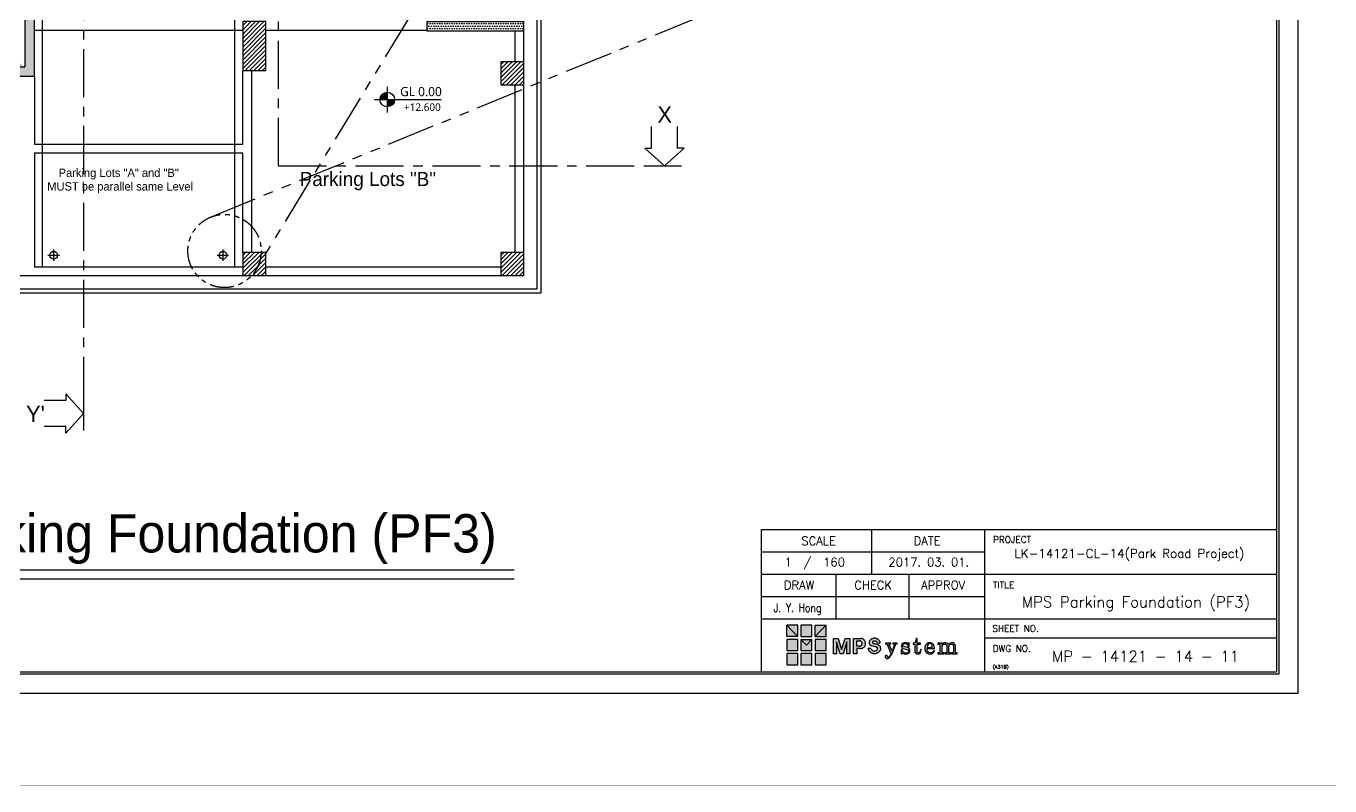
# Model space of a CAD drawing. Header units: millimetres. Extents: x -5 to 1510635, y -6 to 71285.
# Drawn here: x 728895 to 762793, y -5 to 19750 of the extents above; entities that cross this region are included whole.
import ezdxf
from ezdxf.enums import TextEntityAlignment as Align

# ---------------------------------------------------------------- set-up
doc = ezdxf.new("R2010")
doc.units = ezdxf.units.MM
doc.header["$LTSCALE"] = 1000
for name, pattern in [('CENTER', [2, 1.25, -0.25, 0.25, -0.25]), ('CENTER2', [1.125, 0.75, -0.125, 0.125, -0.125]), ('HIDDEN', [0.375, 0.25, -0.125]), ('PHANTOM2', [1.25, 0.625, -0.125, 0.125, -0.125, 0.125, -0.125]), ('S-BM-2ND$0$HIDDEN', [9.525, 6.35, -3.175])]:
    doc.linetypes.add(name, pattern=pattern)
for name, color, linetype in [('1', 1, 'CENTER'), ('2', 42, 'Continuous'), ('3', 3, 'Continuous'), ('A-SYM', 6, 'Continuous'), ('MP-1', 1, 'CENTER'), ('MP-2', 42, 'Continuous'), ('MP-3', 3, 'Continuous'), ('MP-4', 4, 'HIDDEN'), ('MP-7', 7, 'Continuous'), ('MP-8', 8, 'Continuous'), ('S-BM-2ND$0$S-BEAM', 21, 'Continuous'), ('S-BM-2ND$0$S-BEAMS-1', 21, 'Continuous'), ('S-COL 2ND$0$GRD RC WALL', 31, 'Continuous'), ('S-COL 2ND$0$S-COL-1', 31, 'Continuous'), ('S-COL 2ND$0$S-COL-HATCH', 11, 'Continuous'), ('S-COL 2ND$0$S-RCWALL', 31, 'Continuous'), ('S-COL 2ND$0$S-RCWALL-HACH', 21, 'Continuous'), ('TEXT', 3, 'Continuous')]:
    doc.layers.add(name, color=color, linetype=linetype)
doc.layers.add('S-HATCH', color=11, linetype='Continuous', lineweight=13)
doc.styles.add('GHD', font='OUTLINE', dxfattribs={"bigfont": 'GHD'})
doc.styles.add('GHG1', font='simplex.shx', dxfattribs={"bigfont": 'whgtxt.shx'})
doc.styles.add('ROMANS', font='ROMANS.shx')
doc.styles.add('맑은고딕', font='malgun.ttf', dxfattribs={"height": 800})
doc.styles.add('울릉도L', font='')
doc.styles.get('울릉도L').set_extended_font_data('HYwulM')

# ---------------------------------------------------------------- blocks, each defined once
blk = doc.blocks.new('MP LOGO')
h = blk.add_hatch(color=20)
h.paths.add_polyline_path([(9, 55), (0, 64), (0, 46), (18, 46)])
h.paths.add_polyline_path([(18, 41), (0, 41), (0, 23), (18, 23)])
h.paths.add_polyline_path([(32, 32), (23, 41), (23, 23), (41, 23), (41, 41)])
h.paths.add_polyline_path([(64, 23), (64, 41), (46, 41), (46, 23)])
h.paths.add_polyline_path([(64, 46), (64, 64), (55, 55), (46, 46)])
h.paths.add_polyline_path([(64, 18), (46, 18), (46, 0), (64, 0)])
h.paths.add_polyline_path([(0, 0), (18, 0), (18, 18), (0, 18)])
h = blk.add_hatch(color=131)
h.paths.add_polyline_path([(18, 64), (0, 64), (9, 55), (18, 46)])
h.paths.add_polyline_path([(41, 64), (23, 64), (23, 46), (41, 46)])
h.paths.add_polyline_path([(64, 64), (46, 64), (46, 46), (55, 55)])
h.paths.add_polyline_path([(41, 41), (23, 41), (32, 32)])
h.paths.add_polyline_path([(41, 18), (23, 18), (23, 0), (41, 0)])
at = {"color": 131}
for points in [[(9, 55), (18, 46), (18, 64), (0, 64)], [(23, 46), (41, 46), (41, 64), (23, 64)], [(55, 55), (46, 46), (46, 64), (64, 64)], [(23, 0), (41, 0), (41, 18), (23, 18)]]:
    blk.add_lwpolyline(points, close=True, dxfattribs=at)
at = {"color": 20}
for points in [[(9, 55), (18, 46), (0, 46), (0, 64)], [(55, 55), (46, 46), (64, 46), (64, 64)], [(0, 23), (18, 23), (18, 41), (0, 41)], [(32, 32), (23, 41), (23, 23), (41, 23), (41, 41)], [(46, 23), (64, 23), (64, 41), (46, 41)], [(0, 0), (18, 0), (18, 18), (0, 18)], [(46, 0), (64, 0), (64, 18), (46, 18)]]:
    blk.add_lwpolyline(points, close=True, dxfattribs=at)
at = {"color": 143}
blk.add_lwpolyline([(23, 41), (41, 41), (32, 32), (32, 32)], close=True, dxfattribs=at)
blk = doc.blocks.new('MP LOGO 02')
at = {"layer": 'MP-2'}
h = blk.add_hatch(color=256, dxfattribs=at)
h.paths.add_polyline_path([(8.38, 4.28), (7.62, 4.28), (7.62, 1.78), (8.09, 1.78), (8.09, 3.69), (8.69, 1.78), (9.16, 1.78), (9.76, 3.69), (9.76, 1.78), (10.23, 1.78), (10.23, 4.28), (9.47, 4.28), (8.92, 2.49)])
h.paths.add_polyline_path([(10.86, 1.78), (11.38, 1.78), (11.38, 2.62), (12, 2.62), (12.11, 2.63), (12.2, 2.65), (12.3, 2.68), (12.39, 2.73), (12.47, 2.78), (12.55, 2.85), (12.62, 2.92), (12.68, 3), (12.73, 3.09), (12.77, 3.18), (12.79, 3.28), (12.81, 3.38), (12.81, 3.48), (12.8, 3.58), (12.78, 3.68), (12.75, 3.77), (12.7, 3.86), (12.65, 3.95), (12.59, 4.02), (12.51, 4.09), (12.43, 4.15), (12.35, 4.2), (12.25, 4.24), (12.16, 4.27), (12.06, 4.28), (10.86, 4.28)])
h.paths.add_polyline_path([(11.38, 3.89), (11.85, 3.89), (11.92, 3.88), (11.99, 3.85), (12.05, 3.82), (12.1, 3.77), (12.15, 3.72), (12.19, 3.66), (12.22, 3.59), (12.23, 3.52), (12.24, 3.45), (12.23, 3.38), (12.22, 3.31), (12.19, 3.24), (12.15, 3.18), (12.1, 3.13), (12.05, 3.09), (11.99, 3.05), (11.92, 3.02), (11.85, 3.01), (11.38, 3.01)], flags=16)
h.paths.add_polyline_path([(14.02, 3.76), (14.1, 3.8), (14.18, 3.82), (14.26, 3.83), (14.34, 3.83), (14.42, 3.81), (14.5, 3.79), (14.57, 3.75), (14.64, 3.7), (14.7, 3.65), (14.75, 3.58), (15.19, 3.58), (15.16, 3.69), (15.11, 3.79), (15.06, 3.88), (14.99, 3.97), (14.91, 4.05), (14.83, 4.12), (14.74, 4.18), (14.64, 4.23), (14.53, 4.27), (14.42, 4.29), (14.31, 4.31), (14.2, 4.31), (14.09, 4.29), (13.99, 4.27), (13.88, 4.23), (13.78, 4.18), (13.69, 4.12), (13.6, 4.05), (13.53, 3.97), (13.48, 3.92), (13.44, 3.85), (13.41, 3.79), (13.39, 3.72), (13.37, 3.64), (13.37, 3.57), (13.39, 3.49), (13.41, 3.42), (13.44, 3.35), (13.48, 3.29), (13.52, 3.23), (13.58, 3.19), (13.64, 3.14), (13.71, 3.11), (14.46, 2.93), (14.55, 2.91), (14.65, 2.84), (14.72, 2.75), (14.75, 2.63), (14.74, 2.52), (14.7, 2.41), (14.62, 2.32), (14.54, 2.28), (14.46, 2.25), (14.37, 2.23), (14.29, 2.22), (14.2, 2.23), (14.11, 2.24), (14.03, 2.27), (13.95, 2.3), (13.88, 2.35), (13.81, 2.41), (13.75, 2.47), (13.7, 2.54), (13.66, 2.62), (13.19, 2.62), (13.23, 2.51), (13.28, 2.4), (13.34, 2.3), (13.41, 2.21), (13.49, 2.12), (13.58, 2.05), (13.68, 1.98), (13.78, 1.92), (13.89, 1.88), (14, 1.85), (14.12, 1.82), (14.24, 1.82), (14.35, 1.82), (14.47, 1.83), (14.58, 1.86), (14.69, 1.9), (14.8, 1.95), (14.9, 2.02), (14.99, 2.09), (15.08, 2.17), (15.15, 2.26), (15.22, 2.36), (15.25, 2.43), (15.27, 2.51), (15.28, 2.59), (15.27, 2.67), (15.26, 2.75), (15.24, 2.83), (15.21, 2.9), (15.17, 2.97), (15.12, 3.04), (15.06, 3.1), (15, 3.14), (14.93, 3.19), (14.85, 3.22), (14.74, 3.27), (14.62, 3.32), (14.5, 3.36), (14.38, 3.38), (14.26, 3.4), (14.18, 3.41), (14.1, 3.42), (14.03, 3.46), (13.95, 3.52), (13.92, 3.59), (13.92, 3.67), (13.97, 3.74)])
h.paths.add_polyline_path([(16.65, 3.29), (16.65, 3.36), (16.7, 3.4), (16.91, 3.4), (16.91, 3.52), (16.03, 3.52), (16.03, 3.4), (16.16, 3.38), (16.3, 3.3), (16.93, 1.85), (16.89, 1.71), (16.73, 1.44), (16.6, 1.28), (16.47, 1.2), (16.35, 1.21), (16.37, 1.41), (16.29, 1.51), (16.13, 1.51), (16.01, 1.42), (16, 1.21), (16.09, 1.09), (16.24, 1.03), (16.44, 1.03), (16.57, 1.08), (16.76, 1.23), (16.94, 1.49), (17.11, 1.82), (17.68, 3.25), (17.79, 3.36), (17.97, 3.4), (17.97, 3.52), (17.23, 3.52), (17.23, 3.4), (17.45, 3.37), (17.5, 3.31), (17.5, 3.25), (17.12, 2.26), (17.06, 2.32)])
h.paths.add_polyline_path([(18.99, 2.94), (18.89, 3.01), (18.85, 3.09), (18.85, 3.24), (18.89, 3.31), (19, 3.41), (19.08, 3.43), (19.38, 3.42), (19.5, 3.36), (19.62, 3.25), (19.78, 2.94), (19.88, 2.94), (19.88, 3.56), (19.78, 3.56), (19.67, 3.43), (19.44, 3.56), (19.1, 3.58), (18.85, 3.5), (18.72, 3.36), (18.64, 3.14), (18.64, 2.97), (18.68, 2.83), (18.73, 2.74), (18.89, 2.62), (19.56, 2.45), (19.67, 2.4), (19.78, 2.28), (19.78, 2.09), (19.71, 1.98), (19.56, 1.9), (19.44, 1.87), (19.21, 1.9), (19.03, 1.98), (18.9, 2.11), (18.81, 2.28), (18.76, 2.47), (18.62, 2.47), (18.62, 1.76), (18.76, 1.76), (18.84, 1.9), (19.1, 1.77), (19.25, 1.73), (19.62, 1.76), (19.82, 1.86), (19.96, 2.04), (20, 2.17), (20, 2.42), (19.95, 2.57), (19.82, 2.7), (19.7, 2.78)])
h.paths.add_polyline_path([(21.18, 3.36), (21.73, 3.36), (21.73, 3.52), (21.18, 3.52), (21.18, 4.28), (21.03, 4.28), (20.99, 4.03), (20.92, 3.79), (20.74, 3.58), (20.52, 3.52), (20.52, 3.36), (20.82, 3.36), (20.82, 2.06), (20.85, 1.96), (20.96, 1.83), (21.09, 1.76), (21.39, 1.73), (21.58, 1.81), (21.71, 1.92), (21.81, 2.13), (21.84, 2.47), (21.71, 2.47), (21.68, 2.21), (21.56, 2), (21.45, 1.95), (21.32, 1.95), (21.2, 2.03), (21.18, 2.09)])
h.paths.add_polyline_path([(24.02, 2.64), (24.02, 2.75), (23.92, 3.15), (23.84, 3.29), (23.71, 3.43), (23.43, 3.57), (23.15, 3.58), (22.95, 3.53), (22.81, 3.46), (22.57, 3.2), (22.44, 2.85), (22.43, 2.49), (22.47, 2.31), (22.55, 2.12), (22.76, 1.88), (23.06, 1.75), (23.41, 1.73), (23.63, 1.81), (23.8, 1.93), (23.92, 2.07), (24.02, 2.27), (23.89, 2.31), (23.77, 2.12), (23.63, 2), (23.53, 1.95), (23.43, 1.92), (23.17, 1.93), (23, 2.03), (22.91, 2.14), (22.84, 2.34), (22.81, 2.64)])
h.paths.add_polyline_path([(22.81, 2.79), (22.85, 3.07), (22.92, 3.25), (23.02, 3.37), (23.16, 3.43), (23.35, 3.43), (23.45, 3.4), (23.53, 3.32), (23.62, 3.12), (23.62, 2.8)], flags=16)
h.paths.add_polyline_path([(25.23, 2.86), (25.26, 3.01), (25.34, 3.2), (25.43, 3.29), (25.57, 3.36), (25.75, 3.36), (25.86, 3.31), (25.94, 3.22), (26, 3.06), (26, 1.98), (25.94, 1.92), (25.68, 1.92), (25.68, 1.78), (26.61, 1.78), (26.61, 1.92), (26.38, 1.92), (26.33, 2), (26.33, 2.89), (26.37, 3.06), (26.43, 3.19), (26.51, 3.27), (26.68, 3.36), (26.86, 3.36), (26.97, 3.3), (27.04, 3.17), (27.08, 3), (27.08, 2.01), (27.02, 1.92), (26.77, 1.92), (26.77, 1.78), (27.7, 1.78), (27.7, 1.92), (27.46, 1.92), (27.41, 1.98), (27.41, 3.06), (27.38, 3.24), (27.22, 3.47), (27.02, 3.57), (26.74, 3.57), (26.47, 3.43), (26.35, 3.3), (26.33, 3.25), (26.29, 3.22), (26.22, 3.36), (26.05, 3.52), (25.86, 3.58), (25.7, 3.58), (25.57, 3.55), (25.42, 3.46), (25.32, 3.37), (25.26, 3.26), (25.23, 3.26), (25.23, 3.52), (24.56, 3.48), (24.56, 3.32), (24.85, 3.32), (24.9, 3.25), (24.9, 2), (24.83, 1.92), (24.57, 1.92), (24.57, 1.78), (24.9, 1.78), (25.52, 1.78), (25.52, 1.92), (25.28, 1.92), (25.23, 2)])
for points in [[(8.09, 1.78), (7.62, 1.78), (7.62, 4.28), (8.38, 4.28), (8.92, 2.49), (9.47, 4.28), (10.23, 4.28), (10.23, 1.78), (9.76, 1.78), (9.76, 3.69), (9.16, 1.78), (8.69, 1.78), (8.09, 3.69), (8.09, 1.78)], [(21.03, 4.28), (20.99, 4.03), (20.92, 3.79), (20.74, 3.58), (20.52, 3.52), (20.52, 3.36), (20.82, 3.36), (20.82, 2.06), (20.85, 1.96), (20.96, 1.83), (21.09, 1.76), (21.39, 1.73), (21.58, 1.81), (21.71, 1.92), (21.81, 2.13), (21.84, 2.47), (21.71, 2.47), (21.68, 2.21), (21.56, 2), (21.45, 1.95), (21.32, 1.95), (21.2, 2.03), (21.18, 2.09), (21.18, 3.36), (21.73, 3.36), (21.73, 3.52), (21.18, 3.52), (21.18, 4.28), (21.03, 4.28)], [(16.03, 3.52), (16.03, 3.4), (16.16, 3.38), (16.3, 3.3), (16.93, 1.85), (16.89, 1.71), (16.73, 1.44), (16.6, 1.28), (16.47, 1.2), (16.35, 1.21), (16.37, 1.41), (16.29, 1.51), (16.13, 1.51), (16.01, 1.42), (16, 1.21), (16.09, 1.09), (16.24, 1.03), (16.44, 1.03), (16.57, 1.08), (16.76, 1.23), (16.94, 1.49), (17.11, 1.82), (17.68, 3.25), (17.79, 3.36), (17.97, 3.4), (17.97, 3.52), (17.23, 3.52), (17.23, 3.4), (17.45, 3.37), (17.5, 3.31), (17.5, 3.25), (17.12, 2.26), (17.06, 2.32), (16.65, 3.29), (16.65, 3.36), (16.7, 3.4), (16.91, 3.4), (16.91, 3.52), (16.03, 3.52)], [(19.1, 3.58), (18.85, 3.5), (18.72, 3.36), (18.64, 3.14), (18.64, 2.97), (18.68, 2.83), (18.73, 2.74), (18.89, 2.62), (19.56, 2.45), (19.67, 2.4), (19.78, 2.28), (19.78, 2.09), (19.71, 1.98), (19.56, 1.9), (19.44, 1.87), (19.21, 1.9), (19.03, 1.98), (18.9, 2.11), (18.81, 2.28), (18.76, 2.47), (18.62, 2.47), (18.62, 1.76), (18.76, 1.76), (18.84, 1.9), (19.1, 1.77), (19.25, 1.73), (19.62, 1.76), (19.82, 1.86), (19.96, 2.04), (20, 2.17), (20, 2.42), (19.95, 2.57), (19.82, 2.7), (19.7, 2.78), (18.99, 2.94), (18.89, 3.01), (18.85, 3.09), (18.85, 3.24), (18.89, 3.31), (19, 3.41), (19.08, 3.43), (19.38, 3.42), (19.5, 3.36), (19.62, 3.25), (19.78, 2.94), (19.88, 2.94), (19.88, 3.56), (19.78, 3.56), (19.69, 3.45), (19.65, 3.45), (19.44, 3.56), (19.1, 3.58)], [(23.15, 3.58), (22.95, 3.53), (22.81, 3.46), (22.57, 3.2), (22.44, 2.85), (22.43, 2.49), (22.47, 2.31), (22.55, 2.12), (22.76, 1.88), (23.06, 1.75), (23.41, 1.73), (23.63, 1.81), (23.8, 1.93), (23.92, 2.07), (24.02, 2.27), (23.89, 2.31), (23.77, 2.12), (23.63, 2), (23.53, 1.95), (23.43, 1.92), (23.17, 1.93), (23, 2.03), (22.91, 2.14), (22.84, 2.34), (22.81, 2.64), (24.02, 2.64), (24.02, 2.75), (23.92, 3.15), (23.84, 3.29), (23.71, 3.43), (23.43, 3.57), (23.15, 3.58)], [(23.16, 3.43), (23.02, 3.37), (22.92, 3.25), (22.85, 3.07), (22.81, 2.79), (23.62, 2.8), (23.62, 3.12), (23.53, 3.32), (23.45, 3.4), (23.35, 3.43), (23.16, 3.43)], [(25.7, 3.58), (25.57, 3.55), (25.42, 3.46), (25.32, 3.37), (25.26, 3.26), (25.23, 3.26), (25.23, 3.52), (24.56, 3.48), (24.56, 3.32), (24.85, 3.32), (24.9, 3.25), (24.9, 2), (24.83, 1.92), (24.57, 1.92), (24.57, 1.78), (24.9, 1.78), (25.52, 1.78), (25.52, 1.92), (25.28, 1.92), (25.23, 2), (25.23, 2.86), (25.26, 3.01), (25.34, 3.2), (25.43, 3.29), (25.57, 3.36), (25.75, 3.36), (25.86, 3.31), (25.94, 3.22), (26, 3.06), (26, 1.98), (25.94, 1.92), (25.68, 1.92), (25.68, 1.78), (26.61, 1.78), (26.61, 1.92), (26.38, 1.92), (26.33, 2), (26.33, 2.89), (26.37, 3.06), (26.43, 3.19), (26.51, 3.27), (26.68, 3.36), (26.86, 3.36), (26.97, 3.3), (27.04, 3.17), (27.08, 3), (27.08, 2.01), (27.02, 1.92), (26.77, 1.92), (26.77, 1.78), (27.7, 1.78), (27.7, 1.92), (27.46, 1.92), (27.41, 1.98), (27.41, 3.06), (27.38, 3.24), (27.22, 3.47), (27.02, 3.57), (26.74, 3.57), (26.47, 3.43), (26.35, 3.3), (26.33, 3.25), (26.29, 3.22), (26.22, 3.36), (26.05, 3.52), (25.86, 3.58), (25.7, 3.58)]]:
    blk.add_lwpolyline(points, close=True, dxfattribs=at)
for points in [[(12, 2.62), (11.38, 2.62), (11.38, 1.78), (10.86, 1.78), (10.86, 4.28), (12.06, 4.28)], [(12, 2.62), (12.11, 2.63), (12.2, 2.65), (12.3, 2.68), (12.39, 2.73), (12.47, 2.78), (12.55, 2.85), (12.62, 2.92), (12.68, 3), (12.73, 3.09), (12.77, 3.18), (12.79, 3.28), (12.81, 3.38), (12.81, 3.48), (12.8, 3.58), (12.78, 3.68), (12.75, 3.77), (12.7, 3.86), (12.65, 3.95), (12.59, 4.02), (12.51, 4.09), (12.43, 4.15), (12.35, 4.2), (12.25, 4.24), (12.16, 4.27), (12.06, 4.28)], [(14.75, 3.58), (15.19, 3.58), (15.16, 3.69), (15.11, 3.79), (15.06, 3.88), (14.99, 3.97), (14.91, 4.05), (14.83, 4.12), (14.74, 4.18), (14.64, 4.23), (14.53, 4.27), (14.42, 4.29), (14.31, 4.31), (14.2, 4.31), (14.09, 4.29), (13.99, 4.27), (13.88, 4.23), (13.78, 4.18), (13.69, 4.12), (13.6, 4.05), (13.53, 3.97), (13.48, 3.92), (13.44, 3.85), (13.41, 3.79), (13.39, 3.72), (13.37, 3.64), (13.37, 3.57), (13.39, 3.49), (13.41, 3.42), (13.44, 3.35), (13.48, 3.29), (13.52, 3.23), (13.58, 3.19), (13.64, 3.14), (13.71, 3.11), (14.46, 2.93)], [(11.85, 3.01), (11.38, 3.01), (11.38, 3.89), (11.85, 3.89)], [(11.85, 3.01), (11.92, 3.02), (11.99, 3.05), (12.05, 3.09), (12.1, 3.13), (12.15, 3.18), (12.19, 3.24), (12.22, 3.31), (12.23, 3.38), (12.24, 3.45), (12.23, 3.52), (12.22, 3.59), (12.19, 3.66), (12.15, 3.72), (12.1, 3.77), (12.05, 3.82), (11.99, 3.85), (11.92, 3.88), (11.85, 3.89)], [(13.66, 2.62), (13.19, 2.62), (13.23, 2.51), (13.28, 2.4), (13.34, 2.3), (13.41, 2.21), (13.49, 2.12), (13.58, 2.05), (13.68, 1.98), (13.78, 1.92), (13.89, 1.88), (14, 1.85), (14.12, 1.82), (14.24, 1.82), (14.35, 1.82), (14.47, 1.83), (14.58, 1.86), (14.69, 1.9), (14.8, 1.95), (14.9, 2.02), (14.99, 2.09), (15.08, 2.17), (15.15, 2.26), (15.22, 2.36), (15.25, 2.43), (15.27, 2.51), (15.28, 2.59), (15.27, 2.67), (15.26, 2.75), (15.24, 2.83), (15.21, 2.9), (15.17, 2.97), (15.12, 3.04), (15.06, 3.1), (15, 3.14), (14.93, 3.19), (14.85, 3.22), (14.74, 3.27), (14.62, 3.32), (14.5, 3.36), (14.38, 3.38), (14.26, 3.4)], [(13.66, 2.62), (13.7, 2.54), (13.75, 2.47), (13.81, 2.41), (13.88, 2.35), (13.95, 2.3), (14.03, 2.27), (14.11, 2.24), (14.2, 2.23), (14.29, 2.22), (14.37, 2.23), (14.46, 2.25), (14.54, 2.28)], [(14.02, 3.76), (13.99, 3.75), (13.96, 3.72), (13.93, 3.69), (13.92, 3.65), (13.92, 3.61), (13.93, 3.57), (13.94, 3.53), (13.97, 3.5)], [(13.97, 3.5), (14.03, 3.46), (14.1, 3.42), (14.18, 3.41), (14.26, 3.4)], [(14.75, 3.58), (14.7, 3.65), (14.64, 3.7), (14.57, 3.75), (14.5, 3.79), (14.42, 3.81), (14.34, 3.83), (14.26, 3.83), (14.18, 3.82), (14.1, 3.8), (14.02, 3.76)], [(14.54, 2.28), (14.59, 2.31), (14.64, 2.34), (14.68, 2.39), (14.71, 2.44), (14.73, 2.49), (14.75, 2.55), (14.75, 2.61), (14.74, 2.66), (14.73, 2.72), (14.7, 2.77), (14.66, 2.82), (14.62, 2.86), (14.57, 2.89), (14.52, 2.92), (14.46, 2.93)]]:
    blk.add_lwpolyline(points, dxfattribs=at)
at = {"color": 40, "xscale": 0.1000000000000227, "yscale": 0.1000000000000227, "zscale": 0.1000000000000227}
blk.add_blockref('MP LOGO', (0, 0), dxfattribs=at)
blk = doc.blocks.new('S-COL 2ND')
at = {"layer": 'S-COL 2ND$0$S-COL-HATCH'}
h = blk.add_hatch(dxfattribs=at)
h.set_pattern_fill('ANSI31', color=256, scale=25)
h.set_pattern_definition([(45, (-1360.12, 18780), (-56.1266008, 56.1266008), [])])
h.paths.add_polyline_path([(3998377, -137939), (3999177, -137939), (3999177, -137439), (3998377, -137439)])
h = blk.add_hatch(dxfattribs=at)
h.set_pattern_fill('ANSI31', color=256, scale=25)
h.set_pattern_definition([(45, (2845, 18780), (-56.1266008, 56.1266008), [])])
h.paths.add_polyline_path([(4002582, -137939), (4003382, -137939), (4003382, -137439), (4002582, -137439)])
h = blk.add_hatch(dxfattribs=at)
h.set_pattern_fill('ANSI31', color=256, scale=25)
h.set_pattern_definition([(45, (7474.72, 18780), (-56.1266008, 56.1266008), [])])
h.paths.add_polyline_path([(4007211, -137939), (4008011, -137939), (4008011, -137439), (4007211, -137439)])
h = blk.add_hatch(dxfattribs=at)
h.set_pattern_fill('ANSI31', color=256, scale=25)
h.set_pattern_definition([(45, (10979.72, 18780), (-56.1266008, 56.1266008), [])])
h.paths.add_polyline_path([(4010916, -137939), (4011716, -137939), (4011716, -137439), (4010916, -137439)])
h = blk.add_hatch(dxfattribs=at)
h.set_pattern_fill('ANSI31', color=256, scale=25)
h.set_pattern_definition([(45, (14584.72, 18780), (-56.1266008, 56.1266008), [])])
h.paths.add_polyline_path([(4014321, -137939), (4015121, -137939), (4015121, -137439), (4014321, -137439)])
h = blk.add_hatch(dxfattribs=at)
h.set_pattern_fill('ANSI31', color=256, scale=25)
h.set_pattern_definition([(45, (21199.72, 18780), (-56.1266008, 56.1266008), [])])
h.paths.add_polyline_path([(4021136, -138039), (4021736, -138039), (4021736, -137439), (4021136, -137439)])
h = blk.add_hatch(dxfattribs=at)
h.set_pattern_fill('ANSI31', color=256, scale=25)
h.set_pattern_definition([(45, (-5e-10, 109.054), (-56.1266008, 56.1266008), [])])
h.paths.add_polyline_path([(3998377, -143414), (3999252, -143414), (3999252, -142964), (3998377, -142964)])
h = blk.add_hatch(dxfattribs=at)
h.set_pattern_fill('ANSI31', color=256, scale=25)
h.set_pattern_definition([(45, (3414.82, 109.054), (-56.1266008, 56.1266008), [])])
h.paths.add_polyline_path([(4001452, -143414), (4002667, -143414), (4002667, -142964), (4001452, -142964)])
h = blk.add_hatch(dxfattribs=at)
h.set_pattern_fill('ANSI31', color=256, scale=25)
h.set_pattern_definition([(45, (14235, 11880), (-56.1266008, 56.1266008), [])])
h.paths.add_polyline_path([(4021136, -144939), (4021736, -144939), (4021736, -144339), (4021136, -144339)])
h = blk.add_hatch(dxfattribs=at)
h.set_pattern_fill('ANSI31', color=256, scale=25)
h.paths.add_polyline_path([(4023051, -144339), (4023051, -144589), (4023736, -144589), (4023736, -144339)])
h = blk.add_hatch(dxfattribs=at)
h.set_pattern_fill('ANSI31', color=256, scale=25)
h.set_pattern_definition([(45, (-994.82, 8565.32), (-56.1266008, 56.1266008), [])])
h.paths.add_polyline_path([(3998942, -148253), (3999542, -148253), (3999542, -147653), (3998942, -147653)])
h = blk.add_hatch(dxfattribs=at)
h.set_pattern_fill('ANSI31', color=256, scale=25)
h.set_pattern_definition([(45, (-748.12, 6384.94), (-56.1266008, 56.1266008), [])])
h.paths.add_polyline_path([(3999189, -150434), (4000164, -150434), (4000164, -149984), (3999189, -149984)])
h = blk.add_hatch(dxfattribs=at)
h.set_pattern_fill('ANSI31', color=256, scale=25)
h.set_pattern_definition([(45, (1755, 6384.94), (-56.1266008, 56.1266008), [])])
h.paths.add_polyline_path([(4001692, -150434), (4002667, -150434), (4002667, -149984), (4001692, -149984)])
h = blk.add_hatch(dxfattribs=at)
h.set_pattern_fill('ANSI31', color=256, scale=25)
h.set_pattern_definition([(45, (13660, 5415.35), (-56.1266008, 56.1266008), [])])
h.paths.add_polyline_path([(4020561, -151489), (4021161, -151489), (4021161, -150218), (4020561, -150218)])
h = blk.add_hatch(dxfattribs=at)
h.set_pattern_fill('ANSI31', color=256, scale=25)
h.set_pattern_definition([(45, (20364.91, 4960), (-56.1266008, 56.1266008), [])])
h.paths.add_polyline_path([(4027266, -151859), (4027866, -151859), (4027866, -151259), (4027266, -151259)])
h = blk.add_hatch(dxfattribs=at)
h.set_pattern_fill('ANSI31', color=256, scale=25)
h.paths.add_polyline_path([(3999937, -156819), (4000537, -156819), (4000537, -156219), (3999937, -156219)])
h = blk.add_hatch(dxfattribs=at)
h.set_pattern_fill('ANSI31', color=256, scale=25)
h.set_pattern_definition([(45, (-2669.72, 0), (-56.1266008, 56.1266008), [])])
h.paths.add_polyline_path([(4004232, -156819), (4004832, -156819), (4004832, -156219), (4004232, -156219)])
h = blk.add_hatch(dxfattribs=at)
h.set_pattern_fill('ANSI31', color=256, scale=25)
h.set_pattern_definition([(45, (4910, 0), (-56.1266008, 56.1266008), [])])
h.paths.add_polyline_path([(4011811, -156819), (4012661, -156819), (4012661, -156219), (4011811, -156219)])
h = blk.add_hatch(dxfattribs=at)
h.set_pattern_fill('ANSI31', color=256, scale=25)
h.set_pattern_definition([(45, (13660, 0), (-56.1266008, 56.1266008), [])])
h.paths.add_polyline_path([(4020561, -156819), (4021161, -156819), (4021161, -156219), (4020561, -156219)])
h = blk.add_hatch(dxfattribs=at)
h.set_pattern_fill('ANSI31', color=256, scale=25)
h.set_pattern_definition([(45, (20364.91, 0), (-56.1266008, 56.1266008), [])])
h.paths.add_polyline_path([(4027266, -156819), (4027866, -156819), (4027866, -156219), (4027266, -156219)])
at = {"layer": 'S-COL 2ND$0$S-RCWALL-HACH'}
h = blk.add_hatch(dxfattribs=at)
h.set_pattern_fill('DOTS', color=256, scale=40)
h.set_pattern_definition([(0, (0, -2), (31.75, 63.5), [0, -63.5])])
h.paths.add_polyline_path([(4014636, -132883), (4021366, -132883), (4021366, -133183), (4014636, -133183)])
h = blk.add_hatch(dxfattribs=at)
h.set_pattern_fill('DOTS', color=256, scale=40)
h.paths.add_polyline_path([(4020736, -139469), (4021506, -139469), (4021506, -139294), (4020561, -139294), (4020561, -141229), (4021506, -141229), (4021506, -141054), (4020736, -141054)])
h = blk.add_hatch(dxfattribs=at)
h.set_pattern_fill('DOTS', color=256, scale=40)
h.paths.add_polyline_path([(4009962, -145611), (4010162, -145611), (4010162, -144589), (4006772, -144589), (4006772, -150469), (4010162, -150469), (4010162, -149401), (4009962, -149401), (4009962, -150219), (4007022, -150219), (4007022, -147634), (4009962, -147634), (4009962, -148401), (4010162, -148401), (4010162, -146611), (4009962, -146611), (4009962, -147384), (4007022, -147384), (4007022, -144839), (4009962, -144839)])
edge = h.paths.add_edge_path()
edge.add_line((4009962, -150469), (4009962, -151644))
edge.add_line((4010161, -151644), (4009962, -151644))
h = blk.add_hatch(dxfattribs=at)
h.set_pattern_fill('DOTS', color=256, scale=40)
edge = h.paths.add_edge_path()
edge.add_line((4011662, -144589), (4011662, -144839))
edge.add_line((4015142, -144589), (4011662, -144589))
edge.add_line((4014892, -144839), (4011892, -144839))
edge.add_line((4014892, -144839), (4014892, -151394))
edge.add_line((4015142, -151644), (4015142, -144589))
edge.add_line((4011892, -149154), (4011892, -144839))
edge.add_line((4011662, -149154), (4011662, -144589))
edge.add_line((4011892, -149154), (4011662, -149154))
edge.add_line((4009962, -151394), (4014892, -151394))
edge.add_line((4015142, -151644), (4009962, -151644))
edge.add_line((4009962, -151644), (4009962, -151394))
h = blk.add_hatch(dxfattribs=at)
h.set_pattern_fill('DOTS', color=256, scale=40)
h.set_pattern_definition([(0, (-1.51, -2305.376), (31.75, 63.5), [0, -63.5])])
h.paths.add_polyline_path([(4023510, -146690), (4025568, -146690), (4025568, -146940), (4023510, -146940)])
h = blk.add_hatch(dxfattribs=at)
h.set_pattern_fill('DOTS', color=256, scale=40)
h.set_pattern_definition([(0, (5, 0.353), (31.75, 63.5), [0, -63.5])])
h.paths.add_polyline_path([(4027866, -150218), (4025338, -150218), (4025338, -150468), (4027866, -150478)])
at = {"layer": 'S-COL 2ND$0$GRD RC WALL', "elevation": 0}
blk.add_lwpolyline([(4014636, -132883), (4021366, -132883), (4021366, -133183), (4014636, -133183)], close=True, dxfattribs=at)
at = {"layer": 'S-COL 2ND$0$S-COL-1'}
for p, q in [((3999177, -137689, 0), (3999177, -137439, 0)), ((4003382, -137689, 0), (4003382, -137439, 0)), ((4008011, -137689, 0), (4008011, -137439)), ((4015121, -137689, 0), (4015121, -137439, 0)), ((4023737, -144339, 0), (4023051, -144339, 0)), ((4023051, -144589, 0), (4023051, -144339, 0)), ((4023051, -144339, 0), (4023051, -144589, 0)), ((4015142, -144589, 0), (4011662, -144589, 0)), ((4011662, -144589, 0), (4011662, -144839, 0)), ((4011662, -149154, 0), (4011662, -144589, 0)), ((4015142, -151644, 0), (4015142, -144589, 0)), ((4014892, -144839, 0), (4011892, -144839, 0)), ((4011892, -149154, 0), (4011892, -144839, 0)), ((4014892, -144839, 0), (4014892, -151394, 0)), ((4011892, -149154, 0), (4011662, -149154, 0)), ((4000134, -150434, 0), (3999934, -150434, 0)), ((4002637, -150434, 0), (4002437, -150434, 0)), ((4025341, -150218, 0), (4027866, -150218, 0)), ((4025341, -150218, 0), (4025341, -150468, 0)), ((4027866, -150468, 0), (4025341, -150468, 0)), ((4027866, -150468, 0), (4027866, -150218, 0)), ((4009962, -151644, 0), (4009962, -151394, 0)), ((4009962, -151394, 0), (4014892, -151394, 0)), ((4015142, -151644, 0), (4009962, -151644, 0))]:
    blk.add_line(p, q, dxfattribs=at)
at = {"layer": 'S-COL 2ND$0$S-COL-1', "elevation": 0}
for points in [[(3998377, -137939), (3999177, -137939), (3999177, -137439), (3998377, -137439)], [(4002582, -137939), (4003382, -137939), (4003382, -137439), (4002582, -137439)], [(4014321, -137939), (4015121, -137939), (4015121, -137439), (4014321, -137439)], [(4021136, -138039), (4021736, -138039), (4021736, -137439), (4021136, -137439)], [(3998377, -143414), (3999252, -143414), (3999252, -142964), (3998377, -142964)], [(4001452, -143414), (4002667, -143414), (4002667, -142964), (4001452, -142964)], [(4021136, -144939), (4021736, -144939), (4021736, -144339), (4021136, -144339)], [(4023051, -144339), (4023736, -144339), (4023736, -144589), (4023051, -144589)], [(4023506, -146690), (4025571, -146690), (4025571, -146940), (4023506, -146940)], [(3998942, -148253), (3999542, -148253), (3999542, -147653), (3998942, -147653)], [(3999189, -150434), (4000164, -150434), (4000164, -149984), (3999189, -149984)], [(4001692, -150434), (4002667, -150434), (4002667, -149984), (4001692, -149984)], [(4020561, -151489), (4021161, -151489), (4021161, -150218), (4020561, -150218)], [(4027266, -151859), (4027866, -151859), (4027866, -151259), (4027266, -151259)], [(3999937, -156819), (4000537, -156819), (4000537, -156219), (3999937, -156219)], [(4004232, -156819), (4004832, -156819), (4004832, -156219), (4004232, -156219)], [(4011811, -156819), (4012661, -156819), (4012661, -156219), (4011811, -156219)], [(4020561, -156819), (4021161, -156819), (4021161, -156219), (4020561, -156219)], [(4027266, -156819), (4027866, -156819), (4027866, -156219), (4027266, -156219)]]:
    blk.add_lwpolyline(points, close=True, dxfattribs=at)
at = {"layer": 'S-COL 2ND$0$S-COL-1'}
for points in [[(4007211, -137939), (4008011, -137939), (4008011, -137439), (4007211, -137439)], [(4010916, -137939), (4011716, -137939), (4011716, -137439), (4010916, -137439)]]:
    blk.add_lwpolyline(points, close=True, dxfattribs=at)
at = {"layer": 'S-COL 2ND$0$S-COL-1', "elevation": 0}
blk.add_lwpolyline([(4021506, -139294), (4020561, -139294), (4020561, -141229), (4021506, -141229), (4021506, -141054), (4020736, -141054), (4020736, -139469), (4021506, -139469), (4021506, -139294)], dxfattribs=at)
at = {"layer": 'S-COL 2ND$0$S-RCWALL'}
for p, q in [((4006772, -144589, 0), (4010162, -144589, 0)), ((4006772, -144589, 0), (4006772, -150469, 0)), ((4010162, -145611), (4010162, -144589, 0)), ((4007022, -147384, 0), (4007022, -144839, 0)), ((4007022, -144839, 0), (4009962, -144839, 0)), ((4009962, -145611), (4009962, -144839, 0)), ((4009962, -145611), (4010162, -145611)), ((4009962, -147384), (4009962, -146611, 0)), ((4009962, -146611), (4010162, -146611)), ((4010162, -148401), (4010162, -146611, 0)), ((4007022, -147384, 0), (4009962, -147384, 0)), ((4007022, -150219, 0), (4007022, -147634, 0)), ((4007022, -147634, 0), (4009962, -147634, 0)), ((4009962, -148401), (4009962, -147634, 0)), ((4009962, -148401), (4010162, -148401)), ((4009962, -150219, 0), (4009962, -149401, 0)), ((4009962, -149401), (4010162, -149401)), ((4010162, -150469, 0), (4010162, -149401, 0)), ((4006772, -150469, 0), (4010162, -150469, 0)), ((4007022, -150219, 0), (4009962, -150219)), ((4010111, -151644, 0), (4009962, -151644, 0))]:
    blk.add_line(p, q, dxfattribs=at)
blk = doc.blocks.new('1223333333')
at = {"layer": 'A-SYM'}
h = blk.add_hatch(color=256, dxfattribs=at)
h.paths.add_polyline_path([(-984, 0), (-984, 96, 0.414214), (-1080, 0)])
h.paths.add_polyline_path([(-888, 0), (-984, 0), (-984, -96, 0.414214)])
blk.add_line((-984, 168), (-984, -168), dxfattribs=at)
blk.add_lwpolyline([(-1152, 0), (-298, 0), (-277, 0)], dxfattribs=at)
blk.add_circle((-984, 0), 96, dxfattribs=at)

msp = doc.modelspace()

# ---------------------------------------------------------------- linework, layer by layer
at = {"layer": '1'}
for p, q in [((730391.96, 41152.204, 0), (730391.96, 10119.383, 0)), ((735458.708, 16115.545, 0), (735458.708, 34699.654, 0)), ((735458.708, 16115.545, 0), (745052.906, 16115.545, 0))]:
    msp.add_line(p, q, dxfattribs=at)
at = {"layer": '3'}
for p, q in [((745052.906, 16115.545, 0), (745935.906, 16115.545, 0)), ((730391.96, 10119.383, 0), (730391.96, 9236.383, 0)), ((719883.663, 5611.948), (741586.479, 5611.948)), ((719883.663, 5378.247), (741586.479, 5378.247))]:
    msp.add_line(p, q, dxfattribs=at)
at = {"layer": 'MP-1', "color": 6, "linetype": 'PHANTOM2', "ltscale": 2}
for p, q in [((745364.729, 30699.657, 0), (734867.334, 13408.361, 0)), ((733692.802, 14783.297, 0), (752411.92, 22450.036, 0))]:
    msp.add_line(p, q, dxfattribs=at)
at = {"layer": 'MP-1', "linetype": 'CENTER2'}
for p, q in [((729611.96, 13943.288, 0), (729611.96, 13643.288, 0)), ((734011.96, 13943.288, 0), (734011.96, 13643.288, 0)), ((729461.96, 13793.288, 0), (729761.96, 13793.288, 0)), ((733861.96, 13793.288, 0), (734161.96, 13793.288, 0))]:
    msp.add_line(p, q, dxfattribs=at)
at = {"layer": 'MP-1', "color": 6, "linetype": 'PHANTOM2'}
msp.add_circle((734053.601, 13902.371, 0), 951.949, dxfattribs=at)
at = {"layer": 'MP-2'}
for p, q in [((745154.119, 16577.862, 0), (745154.119, 17141.021, 0)), ((745834.7, 16577.862, 0), (745834.7, 17141.021, 0)), ((745494.409, 16115.553, 0), (744986.002, 16577.862, 0)), ((744986.002, 16577.862, 0), (745154.119, 16577.862, 0)), ((745494.409, 16115.553, 0), (746002.816, 16577.862, 0)), ((746002.816, 16577.862, 0), (745834.7, 16577.862, 0)), ((730391.952, 9677.88, 0), (729929.643, 10186.287, 0)), ((729929.643, 10186.287, 0), (729929.643, 10018.171, 0)), ((729929.643, 10018.171, 0), (729366.484, 10018.171, 0)), ((730391.952, 9677.88, 0), (729929.643, 9169.473, 0)), ((729929.643, 9337.59, 0), (729366.484, 9337.59, 0)), ((729929.643, 9169.473, 0), (729929.643, 9337.59, 0)), ((748004.973, 6661.238), (748004.973, 2954.343)), ((748004.973, 6661.238), (761405.657, 6661.238)), ((750873.7, 6661.238), (750873.7, 5501.274)), ((753816.103, 6661.238), (753816.103, 2954.343)), ((748004.973, 6081.256), (753816.103, 6081.256)), ((748004.973, 5501.274), (761405.657, 5501.274)), ((749950.718, 5501.274), (749950.718, 4341.311)), ((751846.573, 5501.274), (751846.573, 4341.311)), ((748004.973, 4921.293), (753816.103, 4921.293)), ((748004.973, 4341.311), (761405.657, 4341.311)), ((753816.103, 3843.952), (761405.657, 3843.952))]:
    msp.add_line(p, q, dxfattribs=at)
at = {"layer": 'MP-2', "const_width": 10}
msp.add_lwpolyline([(764400, 0), (697200, 0), (697200, 47520), (764400, 47520)], close=True, dxfattribs=at)
at = {"layer": 'MP-7'}
for points in [[(699640, 45120), (761960, 45120), (761960, 2400), (699640, 2400)], [(761461.091, 2898.909), (700138.909, 2898.909), (700138.909, 44621.091), (761461.091, 44621.091)], [(700194.343, 44565.657), (761405.657, 44565.657), (761405.657, 2954.343), (700194.343, 2954.343)]]:
    msp.add_lwpolyline(points, close=True, dxfattribs=at)
at = {"layer": 'MP-8'}
for p, q in [((729311.96, 33449.654, 0), (729311.96, 13494.288, 0)), ((734311.96, 33449.654, 0), (734311.96, 13494.288, 0))]:
    msp.add_line(p, q, dxfattribs=at)
for centre in [(729611.96, 13793.288, 0), (734011.96, 13793.288, 0)]:
    msp.add_circle(centre, 100, dxfattribs=at)
at = {"layer": 'S-BM-2ND$0$S-BEAM', "linetype": 'S-BM-2ND$0$HIDDEN'}
for p, q in [((734531.96, 19634.706, 0), (729107.373, 19634.707, 0)), ((739311.96, 19634.706, 0), (735131.96, 19634.706, 0)), ((741606.867, 18824.353, 0), (741606.867, 19614.706, 0)), ((729112.158, 18439.29, 0), (729112.158, 16676.464, 0)), ((734531.96, 16676.464, 0), (734531.96, 18586.987, 0)), ((734761.96, 13864.353, 0), (734761.96, 18586.987, 0)), ((741606.867, 13864.353, 0), (741606.867, 18224.353, 0)), ((729112.158, 16676.464, 0), (734531.96, 16676.464, 0)), ((729112.158, 16451.464, 0), (729112.158, 13494.353, 0)), ((729112.158, 16451.464, 0), (734531.96, 16451.464, 0)), ((734531.96, 13864.353, 0), (734531.96, 16451.464, 0)), ((729112.158, 13494.353, 0), (734531.96, 13494.353, 0)), ((735131.96, 13494.353, 0), (741237.248, 13494.353, 0))]:
    msp.add_line(p, q, dxfattribs=at)
at = {"layer": 'S-BM-2ND$0$S-BEAM'}
for p, q in [((741836.867, 13764.353, 0), (741836.867, 19614.706, 0)), ((714507.242, 13264.353, 0), (741339.96, 13264.353, 0))]:
    msp.add_line(p, q, dxfattribs=at)
at = {"layer": 'S-BM-2ND$0$S-BEAMS-1', "elevation": 0}
for points in [[(712347.118, 32644.353), (711897.118, 32644.353), (711897.118, 26219.353), (712462.426, 26219.353), (712462.426, 21379.674), (712712.118, 21379.674), (712712.118, 19199.297), (713457.242, 19199.297), (713457.242, 12814.353), (742286.867, 12814.353), (742286.867, 20314.706), (739991.713, 20314.706), (739991.713, 23843.001), (738157.453, 23843.001), (738157.453, 26419.353), (736156.96, 26419.353), (736156.96, 33094.353), (735336.96, 33094.353)], [(712347.118, 32544.353), (711997.118, 32544.353), (711997.118, 26319.353), (712562.426, 26319.353), (712562.426, 21479.674), (712812.118, 21479.674), (712812.118, 19299.297), (713557.242, 19299.297), (713557.242, 12914.353), (742186.867, 12914.353), (742186.867, 20214.706), (739891.713, 20214.706), (739891.713, 23743.001), (738057.453, 23743.001), (738057.453, 26319.353), (736056.96, 26319.353), (736056.96, 32994.353), (735336.96, 32994.353)]]:
    msp.add_lwpolyline(points, dxfattribs=at)
at = {"layer": 'S-HATCH'}
for p, q in [((729312.389, 13494.353, 0), (729312.389, 33444.353, 0)), ((734312.389, 13493.288, 0), (729312.389, 13494.353, 0))]:
    msp.add_line(p, q, dxfattribs=at)

# ---------------------------------------------------------------- block references
msp.add_blockref('S-COL 2ND', (-3286029.386, 170083.153, 0))
at = {"layer": 'MP-3', "xscale": 160, "yscale": 160, "zscale": 160}
msp.add_blockref('MP LOGO 02', (748671.033, 3146.572), dxfattribs=at)
at = {"layer": 'MP-4', "linetype": 'ByBlock', "xscale": 1.984499999962281, "yscale": 1.984499999962281, "zscale": 1.984499999962281}
msp.add_blockref('1223333333', (740238.697, 17839.183, 0), dxfattribs=at)

# ---------------------------------------------------------------- texts
at = {"layer": '2', "color": 7, "char_height": 216, "attachment_point": 7, "style": 'ROMANS'}
for s, insert in [('{\\fﾱﾼﾸﾲ|b0|i0|c129|p49;Parking Lots "A" and "B"}', (729742.142, 15763.127, 0)), ('{\\fﾱﾼﾸﾲ|b0|i0|c129|p49;MUST be parallel same Level}', (729445.815, 15409.028, 0))]:
    msp.add_mtext(s, dxfattribs=dict(at, insert=insert))
at = {"layer": '3', "style": 'GHD'}
for s, p in [('X', (745498.326, 17238.261, 0)), ("Y'", (729139.221, 9453.908, 0))]:
    msp.add_text(s, height=423.36, dxfattribs=at).set_placement(p, align=Align.CENTER)
msp.add_text('Parking Lots "B"', height=367.5, dxfattribs=at).set_placement((736008.694, 15590.67, 0))
at = {"layer": 'A-SYM', "style": '맑은고딕'}
msp.add_text('GL 0.00', height=238.14, dxfattribs=at).set_placement((738619.345, 17928.251, 0))
at = {"layer": 'A-SYM', "color": 2, "style": '맑은고딕'}
msp.add_text('+12.600', height=198.45, dxfattribs=at).set_placement((738719.875, 17541.815, 0))
at = {"layer": 'MP-2'}
for s, height, style, p in [('LK-14121-CL-14(Park Road Project)', 227.55556, 'GHG1', (757578.341, 5927.042)), ('1  /  160', 220.6061, 'ROMANS', (749399.367, 5702.953)), ('2017. 03. 01.', 220.60606, 'ROMANS', (752363.393, 5702.953)), ('MP - 14121 - 14 - 11', 284.44444, 'GHG1', (757998.201, 3220.883))]:
    msp.add_text(s, height=height, rotation=0.0000004, dxfattribs=dict(at, style=style)).set_placement(p, align=Align.CENTER)
at = {"layer": 'MP-2', "style": 'GHG1'}
msp.add_text('MPS Parking Foundation (PF3)', height=284.44444, rotation=0.0000004, dxfattribs=at).set_placement((760720.201, 4636.342), align=Align.RIGHT)
at = {"layer": 'MP-2', "style": 'ROMANS', "width": 0.8}
msp.add_text('J. Y. Hong', height=220.6061, rotation=0.0000004, dxfattribs=at).set_placement((748951.406, 4515.446), align=Align.CENTER)
at = {"layer": 'MP-2', "style": 'ROMANS'}
msp.add_text('(A31B)', height=90.5051, rotation=0.0000004, dxfattribs=at).set_placement((754025.521, 3044.616))
at = {"layer": 'MP-3', "style": 'ROMANS'}
for s, p in [('SCALE', (749499.675, 6255.978)), ('DATE', (752321.413, 6255.978)), ('DRAW', (748992.438, 5104.247)), ('CHECK', (750918.201, 5104.247)), ('APPROV', (752737.101, 5104.247))]:
    msp.add_text(s, height=220.6061, rotation=0.0000004, dxfattribs=at).set_placement(p, align=Align.CENTER)
for s, p in [('PROJECT', (754033.829, 6314.245)), ('TITLE', (754033.829, 5133.324)), ('SHEET NO.', (754016.856, 4003.479)), ('DWG NO.', (754025.521, 3485.368))]:
    msp.add_text(s, height=169.697, rotation=0.0000004, dxfattribs=at).set_placement(p)
at = {"layer": 'TEXT', "color": 0, "style": '울릉도L'}
msp.add_text('MPS Parking Foundation (PF3)', height=995.55556, dxfattribs=at).set_placement((741130.408, 6064.614), align=Align.RIGHT)

doc.saveas('drawing.dxf')
